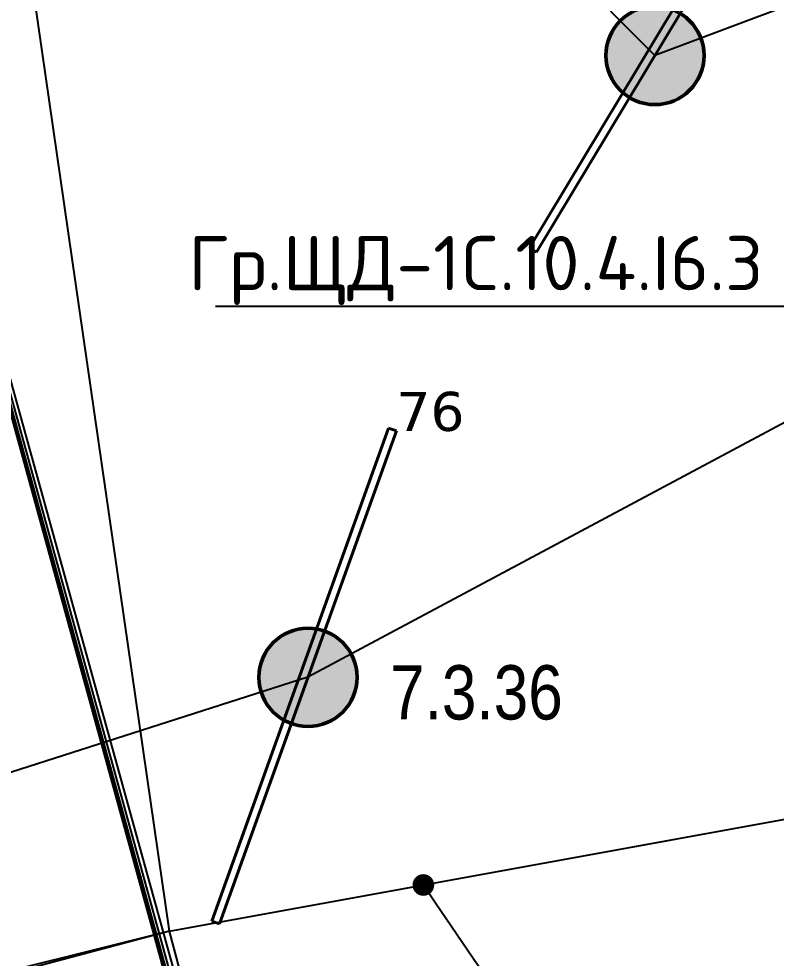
# Model space of a CAD drawing. Header units: millimetres. Extents: x -243740 to 150609, y -473655 to -165121.
# Drawn here: x 26580 to 30072, y -384806 to -380475 of the extents above; entities that cross this region are included whole.
import ezdxf
from ezdxf import colors
from ezdxf.entities.mleader import LeaderData, LeaderLine
from ezdxf.enums import TextEntityAlignment as Align
from ezdxf.math import Vec2, Vec3

# ---------------------------------------------------------------- set-up
doc = ezdxf.new("R2010")
doc.units = ezdxf.units.MM
doc.linetypes.add('Штрих', pattern=[6.35, 3.175, -3.175])
for name, color, linetype in [('_HMI', 6, 'Continuous'), ('_Гр.ЩД-1C.10.4.I10.1', 6, 'Continuous'), ('_Гр.ЩД-1C.10.4.I6.1', 6, 'Continuous'), ('_Гр.ЩД-1C.10.4.I6.2', 6, 'Continuous'), ('_Гр.ЩД-1C.10.4.I6.3', 6, 'Continuous'), ('_Гр.ЩД-1C.10.4.I6.4', 6, 'Continuous'), ('_Гр.ЩД-1C.10.4.I7.2', 6, 'Continuous'), ('_Гр.ЩД-1C.10.4.I7.3', 6, 'Continuous'), ('_Гр.ЩД-1C.10.4.I7.5', 6, 'Continuous'), ('_Гр.ЩД-1C.10.4.I7.6', 6, 'Continuous'), ('_Гр.ЩД-1C.10.4.I8.5', 6, 'Continuous'), ('_Гр.ЩД-1C.10.4.I9.2', 6, 'Continuous'), ('_Гр.ЩД-1C.10.4.I9.3', 6, 'Continuous'), ('_Гр.ЩД-1C.10.4.I9.6', 6, 'Continuous'), ('Вставка', 252, 'Continuous')]:
    doc.layers.add(name, color=color, linetype=linetype)
for name, color, linetype, lineweight in [('_освещение_dali', 3, 'Continuous', 50), ('A-ANNO-DIMS', 7, 'Continuous', 9), ('DLX_LUM 14', 5, 'Continuous', 40), ('DLX_LUM 17', 5, 'Continuous', 40), ('АР_монолит', 252, 'Continuous', 50)]:
    doc.layers.add(name, color=color, linetype=linetype, lineweight=lineweight)
doc.styles.add('GOST 2.304', font='')
doc.styles.add('ISOCPEUR', font='isocpeur.ttf')
doc.styles.get("Standard").update_dxf_attribs({"font": 'ARIALN.TTF'})
doc.styles.add('TableTextStyle', font='')
doc.styles.get('GOST 2.304').set_extended_font_data('GOST Common')
doc.styles.get('TableTextStyle').set_extended_font_data('VERDANA.TTF')
doc.linetypes.add('Truba', pattern='A,3e-05,[4,MSH_7,S=1,R=0,X=0,Y=0],-3.022072', length=3.022102)
doc.dimstyles.new('М-200', dxfattribs={"dimtxt": 400, "dimasz": 160, "dimexe": 200, "dimexo": 400, "dimgap": 50, "dimtad": 1, "dimdec": 0, "dimzin": 0, "dimdsep": 46, "dimtxsty": 'GOST 2.304', "dimblk": 'ARCHTICK', "dimcen": 180, "dimdle": 200, "dimadec": 0, "dimazin": 0, "dimtfac": 1, "dimtdec": 0, "dimtmove": 1, "dimatfit": 0, "dimfxl": 1, "dimtolj": 1, "dimtzin": 0, "dimarcsym": 0})

# ---------------------------------------------------------------- blocks, each defined once
blk = doc.blocks.new('_ArchTick')
at = {"color": 0, "linetype": 'ByBlock', "const_width": 0.15}
blk.add_lwpolyline([(-0.5, -0.5), (0.5, 0.5)], dxfattribs=at)
blk = doc.blocks.new('*D46')
at = {"layer": 'A-ANNO-DIMS', "color": 0, "lineweight": -2, "transparency": 16777216}
blk.add_arc((-165703.8, -113309.3), 107894.2, 269.999998, 325.999999, dxfattribs=at)
at = {"layer": 'Defpoints', "color": 0, "lineweight": 30, "transparency": 16777216}
for p in [(-165703.8, -113309.3), (-165703.8, -113309.3), (-75741.3, -173989.8), (-131171, -215527.9), (-165703.8, -221903.3)]:
    blk.add_point(p, dxfattribs=at)
at = {"layer": 'A-ANNO-DIMS', "color": 0, "lineweight": -2, "transparency": 16777216, "xscale": 160, "yscale": 160, "zscale": 160}
for p, rotation in [((-76255.4, -173643), 55.99999895826774), ((-165703.8, -221203.5), 179.9999981265246)]:
    blk.add_blockref('_ArchTick', p, dxfattribs=dict(at, rotation=rotation))
at = {"layer": 'A-ANNO-DIMS', "color": 0, "transparency": 16777216, "insert": (-114299.5, -207822), "char_height": 400, "attachment_point": 5, "rotation": 28.5412, "style": 'GOST 2.304'}
blk.add_mtext('\\A1;56,0%%D', dxfattribs=at)
blk = doc.blocks.new('A$Caabd1818')
at = {"layer": 'DLX_LUM 14'}
for points in [[(23500.2, 12887.4, 0), (24315.4, 15159.6, 0)], [(24315.4, 15159.6, 0), (23500.2, 12887.4, 0)], [(24315.4, 15159.6, 0), (23500.2, 12887.4, 0)], [(23500.2, 12887.4, 0), (24315.4, 15159.6, 0)], [(24315.4, 15159.6, 0), (24315.4, 15159.6, 0)], [(24315.4, 15159.6, 0), (24351.2, 15146.7, 0)], [(24351.2, 15146.7, 0), (24315.4, 15159.6, 0)], [(24315.4, 15159.6, 0), (24315.4, 15159.6, 0)], [(24351.2, 15146.7, 0), (24315.4, 15159.6, 0)], [(24315.4, 15159.6, 0), (24351.2, 15146.7, 0)], [(24351.2, 15146.7, 0), (23535.9, 12874.6, 0)], [(23535.9, 12874.6, 0), (24351.2, 15146.7, 0)], [(23535.9, 12874.6, 0), (24351.2, 15146.7, 0)], [(24351.2, 15146.7, 0), (23535.9, 12874.6, 0)], [(24351.2, 15146.7, 0), (24351.2, 15146.7, 0)], [(24351.2, 15146.7, 0), (24351.2, 15146.7, 0)], [(23500.2, 12887.4, 0), (23500.2, 12887.4, 0)], [(23535.9, 12874.6, 0), (23500.2, 12887.4, 0)], [(23500.2, 12887.4, 0), (23500.2, 12887.4, 0)], [(23500.2, 12887.4, 0), (23535.9, 12874.6, 0)], [(23500.2, 12887.4, 0), (23535.9, 12874.6, 0)], [(23535.9, 12874.6, 0), (23500.2, 12887.4, 0)], [(23535.9, 12874.6, 0), (23535.9, 12874.6, 0)], [(23535.9, 12874.6, 0), (23535.9, 12874.6, 0)]]:
    blk.add_polyline3d(points, dxfattribs=at)
at = {"layer": 'DLX_LUM 17'}
for points in [[(24964.7, 15990.3, 0), (26056, 17803.1, 0)], [(26056, 17803.1, 0), (24964.7, 15990.3, 0)], [(26056, 17803.1, 0), (24964.7, 15990.3, 0)], [(24964.7, 15990.3, 0), (26056, 17803.1, 0)], [(26088.6, 17783.6, 0), (24997.2, 15970.7, 0)], [(24997.2, 15970.7, 0), (26088.6, 17783.6, 0)], [(24997.2, 15970.7, 0), (26088.6, 17783.6, 0)], [(26088.6, 17783.6, 0), (24997.2, 15970.7, 0)], [(24964.7, 15990.3, 0), (24964.7, 15990.3, 0)], [(24997.2, 15970.7, 0), (24964.7, 15990.3, 0)], [(24964.7, 15990.3, 0), (24964.7, 15990.3, 0)], [(24964.7, 15990.3, 0), (24997.2, 15970.7, 0)], [(24964.7, 15990.3, 0), (24997.2, 15970.7, 0)], [(24997.2, 15970.7, 0), (24964.7, 15990.3, 0)], [(24997.2, 15970.7, 0), (24997.2, 15970.7, 0)], [(24997.2, 15970.7, 0), (24997.2, 15970.7, 0)]]:
    blk.add_polyline3d(points, dxfattribs=at)
blk = doc.blocks.new('A$Cab2378fa')
at = {"lineweight": 25, "true_color": 0xfff5f5}
h = blk.add_hatch(color=7, dxfattribs=at)
h.dxf.hatch_style = 1
h.paths.add_polyline_path([(0, 0), (-141.6, -170.3, 0.174923), (3, -222.4, 0.197808), (162.3, -156.8)])
h.paths.add_polyline_path([(-163.2, 157.6), (0, 0), (147.8, 177.8, 0.175398), (3, 230.2, 0.209014)])
at = {"lineweight": 25}
h = blk.add_hatch(color=0, dxfattribs=at)
h.paths.add_polyline_path([(162.3, -156.8, 0.442338), (147.8, 177.8), (0, 0)])
h.paths.add_polyline_path([(-141.6, -170.3), (0, 0), (-163.2, 157.6, 0.430096)])
blk.add_circle((3, 3.9), 226.3)
blk = doc.blocks.new('_Dot')
at = {"color": 0, "linetype": 'ByBlock', "lineweight": -2}
blk.add_line((-0.5, 0), (-1, 0), dxfattribs=at)
at = {"color": 0, "linetype": 'ByBlock', "const_width": 0.5}
blk.add_lwpolyline([(-0.25, 0, 1), (0.25, 0, 1)], format="xyb", close=True, dxfattribs=at)
blk = doc.blocks.new('Оси200')
at = {"layer": 'A-ANNO-DIMS'}
dim = blk.add_angular_dim_2l(base=(-131171, -215527.9), line1=((-165703.8, -113309.3), (-75741.3, -173989.8)), line2=((-165703.8, -113309.3), (-165703.8, -221903.3)), text='56,0%%D', dimstyle='М-200', override={"dimadec": 2, "dimtmove": 2}, dxfattribs=at)
dim.commit()
dim.dimension.update_dxf_attribs({"geometry": '*D46', "text_midpoint": (-114299.5, -207822), "dimtype": 130})
blk = doc.blocks.new('A$C010e0e93')
at = {"layer": 'A-ANNO-DIMS'}
blk.add_blockref('Оси200', (404603.7, 213803.6), dxfattribs=at)

msp = doc.modelspace()

# ---------------------------------------------------------------- block references
at = {"layer": 'Вставка', "linetype": 'Truba', "lineweight": 30, "ltscale": 100}
msp.add_blockref('A$C010e0e93', (-234640, -397437.2), dxfattribs=at)

# ---------------------------------------------------------------- next in the draw order: linework, layer by layer
at = {"layer": '_HMI', "ltscale": 100}
for points in [[(9098.7, -331149.3), (12250.9, -330438.3), (28523.4, -389441.5)], [(9449.4, -345146.6), (16018.6, -344104.3), (28517.8, -389435.3)], [(7387.6, -373777.8), (7387.6, -375144), (24078.1, -373333.7), (28500.4, -389381.8)]]:
    msp.add_lwpolyline(points, dxfattribs=at)
at = {"layer": '_Гр.ЩД-1C.10.4.I10.1', "ltscale": 100}
msp.add_lwpolyline([(28523.4, -389381.8), (8163.4, -315632.4)], dxfattribs=at)
at = {"layer": '_Гр.ЩД-1C.10.4.I6.1', "ltscale": 100}
msp.add_lwpolyline([(28523.4, -389381.8), (27274.6, -384681.4), (26206.4, -384965.2), (18923.5, -386162.1), (11640, -387351.5), (4260, -387754), (1428, -387463.2)], dxfattribs=at)
at = {"layer": '_Гр.ЩД-1C.10.4.I6.2', "ltscale": 100}
msp.add_lwpolyline([(28523.4, -389381.8), (27274.6, -384681.4), (26202.3, -384948.7), (18923.5, -386162.1), (11640, -387351.5), (11198.3, -387297.4), (11125.2, -387214.3), (11259.4, -386672.7), (11159, -386616.4), (10917, -387067.7), (11017.5, -387124), (8210.7, -386343.6), (6465.8, -387799.4), (3254, -386467.3)], dxfattribs=at)
at = {"layer": '_Гр.ЩД-1C.10.4.I6.3', "ltscale": 100}
msp.add_lwpolyline([(28523.4, -389381.8), (27274.6, -384681.4), (34731.4, -383324.8), (33251.9, -382935.6), (33060.8, -383016.8), (32859.5, -382542.6), (33051.9, -382464.3), (32851.8, -381993), (32660.7, -382074.2), (32459.4, -381600), (32651.7, -381521.7), (33134.3, -381719.3), (32451.7, -381050.4), (32260.6, -381131.6), (30792.6, -381972), (27913.2, -383511.1), (25055, -384426.2), (21836.2, -384166.7)], dxfattribs=at)
at = {"layer": '_Гр.ЩД-1C.10.4.I6.4', "ltscale": 100}
msp.add_lwpolyline([(28523.4, -389381.8), (27274.6, -384681.4), (34250.4, -383412.3), (35313.7, -386064.8), (35539.6, -386078), (37178.3, -388665.1), (37698.4, -390149.7), (40122.8, -389241.1), (42531.4, -388266.7)], dxfattribs=at)
at = {"layer": '_Гр.ЩД-1C.10.4.I7.2', "ltscale": 100}
msp.add_lwpolyline([(33464.8, -379161.2), (29512.6, -380644.7), (28313.9, -379440.5)], dxfattribs=at)
at = {"layer": '_Гр.ЩД-1C.10.4.I7.3', "ltscale": 100}
msp.add_lwpolyline([(28523.4, -389381.8), (27274.6, -384681.4), (26583.8, -379900.9), (23370.1, -379311.7), (24159.2, -380320.6), (23254.3, -380201.4), (20804.9, -381799)], dxfattribs=at)
at = {"layer": '_Гр.ЩД-1C.10.4.I7.5', "ltscale": 100}
msp.add_lwpolyline([(15815.7, -375932.7), (24662.2, -375441.4), (28503.5, -389381.8)], dxfattribs=at)
at = {"layer": '_Гр.ЩД-1C.10.4.I7.6', "ltscale": 100}
msp.add_lwpolyline([(20401.1, -359960.5), (28508, -389445.1)], dxfattribs=at)
at = {"layer": '_Гр.ЩД-1C.10.4.I8.5', "ltscale": 100}
msp.add_lwpolyline([(17830.3, -350648.4), (28503.5, -389381.8)], dxfattribs=at)
at = {"layer": '_Гр.ЩД-1C.10.4.I9.2', "ltscale": 100}
msp.add_lwpolyline([(15435.3, -341988.9), (28543.9, -389381.8)], dxfattribs=at)
at = {"layer": '_Гр.ЩД-1C.10.4.I9.3', "ltscale": 100}
msp.add_lwpolyline([(13422.1, -334687.7), (28503.5, -389381.8)], dxfattribs=at)
at = {"layer": '_Гр.ЩД-1C.10.4.I9.6', "ltscale": 100}
msp.add_lwpolyline([(11373.7, -327260.7), (28523.4, -389441.5)], dxfattribs=at)

# ---------------------------------------------------------------- next in the draw order: block references
at = {"layer": '_освещение_dali', "color": 5, "ltscale": 100}
for p in [(29509.6, -380648.6), (27910.3, -383515.1)]:
    msp.add_blockref('A$Cab2378fa', p, dxfattribs=at)
at = {"layer": 'Defpoints', "linetype": 'Truba', "ltscale": 100}
msp.add_blockref('A$Caabd1818', (3969.7, -397521.8), dxfattribs=at)

# ---------------------------------------------------------------- next in the draw order: texts
at = {"layer": '_Гр.ЩД-1C.10.4.I6.3', "ltscale": 100}
msp.add_text('7.3.36', height=250, dxfattribs=at).set_placement((28689.8, -383780.4), align=Align.BOTTOM_CENTER)
at = {"layer": '_освещение_dali', "color": 31, "true_color": 0xfbca7a, "style": 'TableTextStyle'}
msp.add_text('76', height=180, dxfattribs=at).set_placement((28320.8, -382375.1))

# ---------------------------------------------------------------- next in the draw order: leaders
at = {"layer": '_Гр.ЩД-1C.10.4.I6.3', "ltscale": 100}
ml = msp.add_multileader_mtext('Standard', dxfattribs=at)
ml.set_content('Гр.ЩД-1C.10.4.I6.3', color=256, style='ISOCPEUR')
ml.set_leader_properties()
ml.set_arrow_properties(name='DOT')
ml.build(insert=Vec2(0, 0))
ml.multileader.update_dxf_attribs({"has_dogleg": 0, "text_left_attachment_type": 6, "text_right_attachment_type": 6, "arrow_head_size": 100})
ctx = ml.context
ctx.base_point, ctx.char_height, ctx.arrow_head_size, ctx.landing_gap_size, ctx.plane_origin = Vec3(27161.7, -381801.6), 250, 100, 200, Vec3(111754.9, -254031.1)
ctx.left_attachment, ctx.right_attachment = 6, 6
notes = []
notes.append((ctx, [(1, (1, 1, 0), (30144.7, -381801.6), (-1, 0), 8, [(1, [(32347.1, -381094.8)], 0, [])])]))
ctx.mtext.insert, ctx.mtext.width, ctx.mtext.flow_direction = Vec3(27361.7, -381476.6), 2425, 5
ml = msp.add_multileader_mtext('Standard', dxfattribs=at)
ml.set_content('Гр.ЩД-1C.10.4.I6.3', color=256, style='ISOCPEUR')
ml.set_leader_properties()
ml.set_arrow_properties(name='DOT')
ml.build(insert=Vec2(0, 0))
ml.multileader.update_dxf_attribs({"has_dogleg": 0, "text_left_attachment_type": 6, "text_right_attachment_type": 6, "arrow_head_size": 100})
ctx = ml.context
ctx.base_point, ctx.char_height, ctx.arrow_head_size, ctx.landing_gap_size, ctx.plane_origin = Vec3(29476.7, -385981), 250, 100, 200, Vec3(114069.9, -258210.4)
ctx.left_attachment, ctx.right_attachment = 6, 6
notes.append((ctx, [(0, (1, 1, 0), (29468.7, -385981), (1, 0), 8, [(1, [(28445.2, -384468.4)], 0, [])])]))
ctx.mtext.insert, ctx.mtext.width, ctx.mtext.flow_direction = Vec3(29676.7, -385656), 2425, 5
for ctx, leaders in notes:
    for number, flags, end, landing, length, lines in leaders:
        leader = LeaderData()
        leader.index, (leader.has_last_leader_line, leader.has_dogleg_vector, leader.attachment_direction) = number, flags
        leader.last_leader_point, leader.dogleg_vector, leader.dogleg_length = Vec3(end), Vec3(landing), length
        for number, points, colour, breaks in lines:
            line = LeaderLine()
            line.index, line.vertices, line.color, line.breaks = number, Vec3.list(points), colors.encode_raw_color(colour), breaks
            leader.lines.append(line)
        ctx.leaders.append(leader)

doc.saveas('drawing.dxf')
